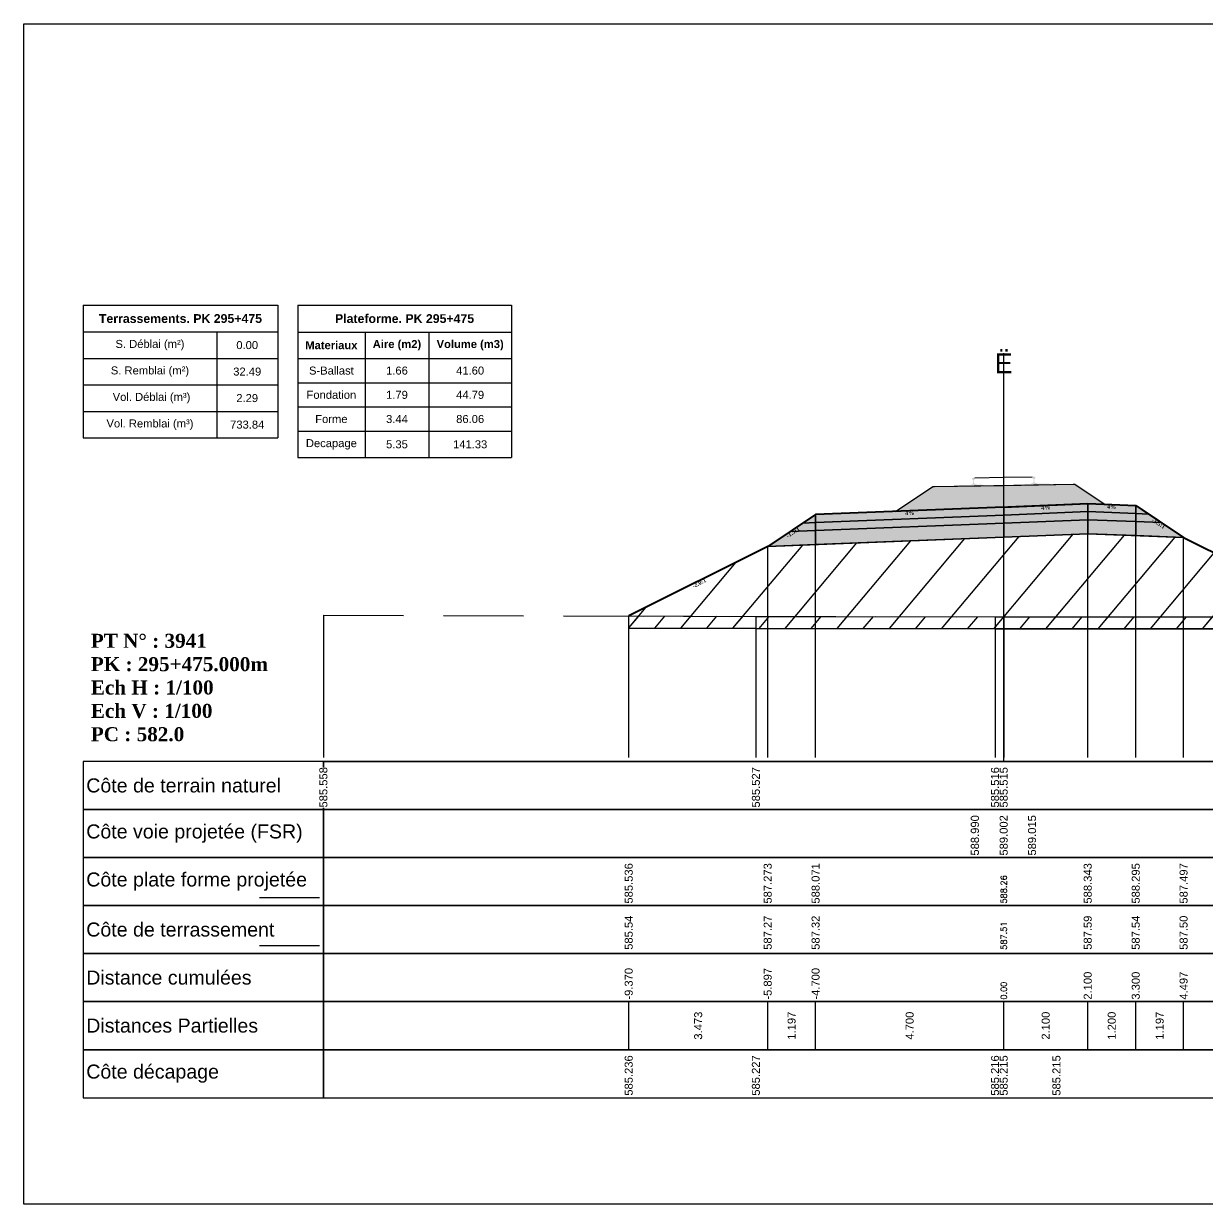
# Model space of a CAD drawing. Header units: millimetres. Extents: x 2762 to 3076, y 916 to 3305.
# Drawn here: x 2873.89 to 2903.47, y 2505.62 to 2535.12 of the extents above; entities that cross this region are included whole.
import ezdxf

# ---------------------------------------------------------------- set-up
doc = ezdxf.new("R2010")
doc.units = ezdxf.units.MM
doc.header["$LTSCALE"] = 2
doc.linetypes.add('CACHE', pattern=[9.525, 6.35, -3.175])
doc.linetypes.add('DASHED', pattern=[0.75, 0.5, -0.25])
for name, color, linetype in [('C-ANNO-TABL', 1, 'Continuous'), ('C-ANNO-TABL-TEXT', 150, 'Continuous'), ('C-ANNO-TABL-TITL', 150, 'Continuous'), ('C-ANNO-TABL-TTBL', 5, 'Continuous'), ('C-ROAD-CORR', 5, 'Continuous'), ('C-ROAD-SCTN', 7, 'Continuous')]:
    doc.layers.add(name, color=color, linetype=linetype)
doc.styles.add('ARIAL', font='arial.ttf')
doc.styles.add('C3D_Etiquette', font='romans.shx')
doc.styles.add('C3D_Profil_Travers', font='romans.shx')
doc.styles.get("Standard").update_dxf_attribs({"font": 'arial.ttf'})

msp = doc.modelspace()

# ---------------------------------------------------------------- hatches: boundary and pattern name
at = {"linetype": 'Continuous', "lineweight": -3}
h = msp.add_hatch(dxfattribs=at)
h.set_pattern_fill('GRAVEL', color=252, scale=0.009, style=0)
h.set_pattern_definition([(228.0128, (2895.843941, 2523.163253), (-1.8288, -2.0574), [0.030755, -3.0447435]), (184.96974, (2895.823367, 2523.140393), (2.743199999, 0.228600013), [0.0527764, -5.2248644]), (132.51045, (2895.77079, 2523.13582), (2.286, -2.5146), [0.0372133, -3.684125]), (267.2737, (2895.681635, 2523.078671), (0.2286, 4.572), [0.0480604, -4.7579794]), (292.83365, (2895.679349, 2523.030665), (-1.143, 2.7432), [0.047127, -4.6655827]), (357.2737, (2895.697637, 2522.987231), (-4.572, 0.2286), [0.0480604, -4.7579794]), (37.69424, (2895.7456434, 2522.9849446), (-2.9718, -2.286), [0.0635574, -6.2921804]), (72.25533, (2895.795935, 2523.023807), (1.6002, 5.0292), [0.0600048, -5.940473]), (121.42957, (2895.814223, 2523.080957), (-1.8288, 2.9718), [0.048223, -4.774099]), (175.23636, (2895.789077, 2523.122105), (2.5146, -0.2286), [0.055054, -2.697654]), (222.39744, (2895.7342134, 2523.1266766), (-2.7432, -2.5146), [0.071197, -7.0485095]), (138.81407, (2895.90795, 2523.076385), (-1.6002, 1.3716), [0.0243004, -2.405751]), (171.46923, (2895.889661, 2523.092387), (2.9718, -0.4572), [0.0462314, -4.5769175]), (225, (2895.84394, 2523.09924), (-3e-17, -0.2286), [0.032329, -0.29096]), (203.1986, (2895.82794, 2523.126677), (1.143, 0.4572), [0.01741, -1.723556]), (291.8014, (2895.811937, 2523.11982), (-0.2286, 0.6858), [0.024621, -1.206428]), (30.9638, (2895.82108, 2523.09696), (0.6858, 0.4572), [0.039989, -1.292967]), (161.565, (2895.85537, 2523.11753), (0.4572, -0.2286), [0.028916, -0.693981]), (16.38954, (2895.67935, 2523.119819), (2.286, 0.6858), [0.040508, -4.0102944]), (70.34618, (2895.718211, 2523.131249), (-0.9144, -2.5146), [0.033984, -3.3643994]), (293.1986, (2895.85537, 2523.163253), (-0.4572, 1.143), [0.034819, -1.7061465]), (343.61046, (2895.869087, 2523.131249), (-2.286, 0.6858), [0.040508, -4.0102944]), (339.44395, (2895.67935, 2522.978087), (-1.143, 0.4572), [0.039063, -1.914096]), (294.77514, (2895.715925, 2522.96437), (-1.143, 2.5146), [0.0327305, -3.2403234]), (66.8014, (2895.857657, 2522.934653), (0.4572, 1.143), [0.034819, -1.7061465]), (17.35402, (2895.871373, 2522.966657), (-2.9718, -0.9144), [0.0383204, -3.793714]), (69.44395, (2895.745643, 2522.934653), (-0.4572, -1.143), [0.0195316, -1.933628]), (101.3099, (2895.84394, 2522.934653), (-0.2286, 0.9144), [0.011656, -1.1539795]), (165.9638, (2895.841655, 2522.94608), (0.6858, -0.2286), [0.047127, -0.895415]), (186.009, (2895.795935, 2522.957513), (2.286, 0.2286), [0.043674, -4.323723]), (303.69, (2895.82108, 2523.076385), (-0.2286, 0.4572), [0.032969, -0.79126]), (353.15723, (2895.839369, 2523.048953), (3.8862, -0.4572), [0.05756, -5.698441]), (60.9454, (2895.89652, 2523.042095), (-0.9144, -1.6002), [0.023536, -2.330045]), (90, (2895.90795, 2523.06267), (-0.2286, 0.2286), [0.013716, -0.214884]), (120.25644, (2895.791363, 2522.96437), (0.9144, -1.6002), [0.031758, -3.1440547]), (48.0128, (2895.775361, 2522.991803), (1.8288, 2.0574), [0.06151, -3.0139886]), (0, (2895.8165, 2523.03752), (0.2286, 0.2286), [0.059436, -0.169164]), (325.30485, (2895.875945, 2523.037523), (2.286, -1.6002), [0.036145, -3.5783385]), (254.0546, (2895.905663, 2523.01695), (-0.2286, -0.9144), [0.033285, -1.6309485]), (207.64598, (2895.896519, 2522.984945), (-4.3434, -2.286), [0.054193, -5.365122]), (175.42608, (2895.848513, 2522.959799), (-2.9718, 0.2286), [0.0573327, -5.675926])])
h.paths.add_polyline_path([(2895.679, 2522.935), (2896.608, 2523.554), (2896.652, 2523.554), (2900.114, 2523.614), (2900.158, 2523.614), (2900.916, 2523.109), (2900.48, 2523.127)])
msp.add_hatch(color=254, dxfattribs=at).paths.add_polyline_path([(2897.169, 2523.382), (2897.166, 2523.566), (2897.28, 2523.59), (2897.628, 2523.596), (2897.628, 2523.601), (2897.554, 2523.6), (2897.554, 2523.609), (2897.555, 2523.611), (2897.556, 2523.611), (2897.558, 2523.612), (2897.578, 2523.614), (2897.581, 2523.614), (2897.584, 2523.616), (2897.612, 2523.626), (2897.614, 2523.628), (2897.615, 2523.629), (2897.616, 2523.63), (2897.617, 2523.635), (2897.618, 2523.642), (2897.619, 2523.651), (2897.62, 2523.661), (2897.62, 2523.685), (2897.619, 2523.701), (2897.618, 2523.707), (2897.617, 2523.713), (2897.616, 2523.718), (2897.616, 2523.72), (2897.615, 2523.723), (2897.614, 2523.725), (2897.613, 2523.726), (2897.612, 2523.727), (2897.61, 2523.728), (2897.595, 2523.734), (2897.592, 2523.735), (2897.592, 2523.736), (2897.591, 2523.738), (2897.591, 2523.74), (2897.591, 2523.758), (2897.591, 2523.763), (2897.592, 2523.765), (2897.594, 2523.767), (2897.596, 2523.769), (2897.599, 2523.77), (2897.6, 2523.771), (2897.604, 2523.771), (2897.608, 2523.772), (2897.611, 2523.772), (2897.615, 2523.773), (2897.62, 2523.773), (2897.623, 2523.773), (2897.626, 2523.773), (2897.63, 2523.773), (2897.633, 2523.773), (2897.637, 2523.773), (2897.642, 2523.773), (2897.645, 2523.773), (2897.649, 2523.772), (2897.653, 2523.771), (2897.654, 2523.771), (2897.656, 2523.77), (2897.659, 2523.768), (2897.661, 2523.766), (2897.662, 2523.764), (2897.663, 2523.759), (2897.663, 2523.741), (2897.663, 2523.739), (2897.662, 2523.737), (2897.662, 2523.736), (2897.659, 2523.735), (2897.644, 2523.729), (2897.643, 2523.728), (2897.641, 2523.727), (2897.64, 2523.725), (2897.64, 2523.724), (2897.639, 2523.72), (2897.638, 2523.718), (2897.638, 2523.714), (2897.637, 2523.708), (2897.637, 2523.701), (2897.636, 2523.685), (2897.637, 2523.662), (2897.638, 2523.651), (2897.639, 2523.642), (2897.641, 2523.635), (2897.642, 2523.631), (2897.642, 2523.629), (2897.644, 2523.628), (2897.646, 2523.627), (2897.674, 2523.617), (2897.677, 2523.616), (2897.681, 2523.616), (2897.701, 2523.614), (2897.702, 2523.614), (2897.703, 2523.613), (2897.704, 2523.612), (2897.704, 2523.602), (2897.63, 2523.601), (2897.63, 2523.596), (2897.834, 2523.599), (2897.966, 2523.571), (2898.8, 2523.585), (2898.931, 2523.618), (2899.135, 2523.622), (2899.135, 2523.627), (2899.061, 2523.626), (2899.061, 2523.636), (2899.062, 2523.637), (2899.063, 2523.638), (2899.064, 2523.638), (2899.084, 2523.64), (2899.088, 2523.64), (2899.091, 2523.642), (2899.119, 2523.653), (2899.121, 2523.654), (2899.122, 2523.655), (2899.123, 2523.657), (2899.124, 2523.661), (2899.125, 2523.668), (2899.126, 2523.677), (2899.127, 2523.688), (2899.126, 2523.711), (2899.125, 2523.727), (2899.125, 2523.734), (2899.124, 2523.74), (2899.123, 2523.744), (2899.123, 2523.746), (2899.122, 2523.749), (2899.121, 2523.751), (2899.12, 2523.752), (2899.118, 2523.754), (2899.117, 2523.754), (2899.102, 2523.76), (2899.099, 2523.761), (2899.098, 2523.762), (2899.098, 2523.764), (2899.098, 2523.766), (2899.097, 2523.784), (2899.098, 2523.789), (2899.099, 2523.791), (2899.101, 2523.793), (2899.103, 2523.795), (2899.106, 2523.796), (2899.107, 2523.797), (2899.11, 2523.798), (2899.114, 2523.798), (2899.118, 2523.799), (2899.122, 2523.799), (2899.127, 2523.799), (2899.13, 2523.799), (2899.133, 2523.799), (2899.136, 2523.799), (2899.14, 2523.799), (2899.144, 2523.799), (2899.149, 2523.799), (2899.152, 2523.799), (2899.156, 2523.798), (2899.16, 2523.798), (2899.161, 2523.797), (2899.163, 2523.796), (2899.165, 2523.794), (2899.168, 2523.792), (2899.169, 2523.79), (2899.169, 2523.786), (2899.17, 2523.768), (2899.17, 2523.765), (2899.169, 2523.763), (2899.169, 2523.763), (2899.166, 2523.761), (2899.151, 2523.755), (2899.149, 2523.754), (2899.148, 2523.753), (2899.147, 2523.751), (2899.146, 2523.75), (2899.146, 2523.746), (2899.145, 2523.744), (2899.144, 2523.74), (2899.144, 2523.734), (2899.143, 2523.727), (2899.143, 2523.712), (2899.143, 2523.688), (2899.145, 2523.677), (2899.146, 2523.668), (2899.147, 2523.661), (2899.148, 2523.657), (2899.149, 2523.656), (2899.15, 2523.655), (2899.153, 2523.653), (2899.181, 2523.643), (2899.184, 2523.642), (2899.187, 2523.642), (2899.207, 2523.641), (2899.209, 2523.64), (2899.21, 2523.639), (2899.211, 2523.638), (2899.211, 2523.629), (2899.137, 2523.627), (2899.137, 2523.622), (2899.485, 2523.628), (2899.6, 2523.609), (2899.604, 2523.424)])
h = msp.add_hatch(color=11, dxfattribs=at)
h.paths.add_polyline_path([(2901.68, 2522.879), (2901.68, 2523.079), (2901.999, 2522.866)])
h.paths.add_polyline_path([(2900.48, 2522.927), (2900.48, 2523.127), (2901.68, 2523.079), (2901.68, 2522.879)])
h.paths.add_polyline_path([(2898.38, 2522.843), (2898.38, 2523.043), (2900.48, 2523.127), (2900.48, 2522.927)])
h.paths.add_polyline_path([(2893.68, 2522.655), (2893.68, 2522.855), (2898.38, 2523.043), (2898.38, 2522.843)])
h.paths.add_polyline_path([(2893.36, 2522.642), (2893.68, 2522.855), (2893.68, 2522.655)])
h = msp.add_hatch(color=83, dxfattribs=at)
h.paths.add_polyline_path([(2901.68, 2522.329), (2901.68, 2522.679), (2902.318, 2522.653), (2902.876, 2522.281)])
h.paths.add_polyline_path([(2900.48, 2522.377), (2900.48, 2522.727), (2901.68, 2522.679), (2901.68, 2522.329)])
h.paths.add_polyline_path([(2898.38, 2522.293), (2898.38, 2522.643), (2900.48, 2522.727), (2900.48, 2522.377)])
h.paths.add_polyline_path([(2893.68, 2522.105), (2893.68, 2522.455), (2898.38, 2522.643), (2898.38, 2522.293)])
h.paths.add_polyline_path([(2892.483, 2522.057), (2893.041, 2522.429), (2893.68, 2522.455), (2893.68, 2522.105)])
h = msp.add_hatch(color=30, dxfattribs=at)
h.paths.add_polyline_path([(2901.68, 2522.679), (2901.68, 2522.879), (2901.999, 2522.866), (2902.318, 2522.653)])
h.paths.add_polyline_path([(2900.48, 2522.727), (2900.48, 2522.927), (2901.68, 2522.879), (2901.68, 2522.679)])
h.paths.add_polyline_path([(2898.38, 2522.643), (2898.38, 2522.843), (2900.48, 2522.927), (2900.48, 2522.727)])
h.paths.add_polyline_path([(2893.68, 2522.455), (2893.68, 2522.655), (2898.38, 2522.843), (2898.38, 2522.643)])
h.paths.add_polyline_path([(2893.041, 2522.429), (2893.36, 2522.642), (2893.68, 2522.655), (2893.68, 2522.455)])
h = msp.add_hatch(dxfattribs=at)
h.set_pattern_fill('_U', color=3, angle=50, style=0, pattern_type=0)
h.set_pattern_definition([(50, (2889.0098, 2520.0203), (-0.766044, 0.64279), [])])
h.paths.add_polyline_path([(2889.01, 2520.02), (2889.01, 2520.32), (2892.483, 2522.057), (2900.48, 2522.377), (2902.876, 2522.281), (2906.848, 2520.295), (2906.848, 2519.995), (2898.163, 2519.999), (2892.188, 2520.011)])
h = msp.add_hatch(dxfattribs=at)
h.set_pattern_fill('_U', color=150, scale=0.5, angle=50, style=0, pattern_type=0)
h.set_pattern_definition([(50, (2889.00977, 2520.02026), (-0.383022, 0.321394), [])])
h.paths.add_polyline_path([(2889.01, 2520.02), (2889.01, 2520.32), (2892.188, 2520.311), (2898.163, 2520.299), (2906.848, 2520.295), (2906.848, 2519.995), (2898.163, 2519.999), (2892.188, 2520.011)])

# ---------------------------------------------------------------- linework, layer by layer
at = {"color": 7, "linetype": 'Continuous', "lineweight": -3}
for p, q in [((2898.38, 2516.684), (2898.38, 2526.884)), ((2881.379, 2516.684), (2915.381, 2516.684)), ((2889.01, 2509.484), (2889.01, 2510.684)), ((2892.483, 2509.484), (2892.483, 2510.684)), ((2892.483, 2509.484), (2892.483, 2510.684)), ((2893.68, 2509.484), (2893.68, 2510.684)), ((2893.68, 2509.484), (2893.68, 2510.684)), ((2898.38, 2509.484), (2898.38, 2510.684)), ((2898.38, 2509.484), (2898.38, 2510.684)), ((2900.48, 2509.484), (2900.48, 2510.684)), ((2900.48, 2509.484), (2900.48, 2510.684)), ((2901.68, 2509.484), (2901.68, 2510.684)), ((2901.68, 2509.484), (2901.68, 2510.684)), ((2902.876, 2509.484), (2902.876, 2510.684)), ((2902.876, 2509.484), (2902.876, 2510.684))]:
    msp.add_line(p, q, dxfattribs=at)
at = {"color": 251, "linetype": 'Continuous', "lineweight": -3}
for p, q in [((2896.652, 2523.554), (2900.114, 2523.614)), ((2900.114, 2523.614), (2900.158, 2523.614)), ((2900.158, 2523.614), (2900.916, 2523.109)), ((2895.679, 2522.935), (2896.608, 2523.554)), ((2896.608, 2523.554), (2896.652, 2523.554)), ((2893.68, 2522.855), (2898.38, 2523.043)), ((2900.48, 2523.127), (2895.679, 2522.935)), ((2898.38, 2523.043), (2900.48, 2523.127)), ((2898.38, 2522.843), (2898.38, 2523.043)), ((2898.38, 2523.043), (2898.38, 2522.843)), ((2900.916, 2523.109), (2900.48, 2523.127)), ((2900.48, 2522.927), (2900.48, 2523.127)), ((2900.48, 2523.127), (2901.68, 2523.079)), ((2900.48, 2523.127), (2900.48, 2522.927)), ((2901.68, 2522.879), (2901.68, 2523.079)), ((2901.68, 2523.079), (2901.999, 2522.866)), ((2901.68, 2523.079), (2901.68, 2522.879)), ((2893.36, 2522.642), (2893.68, 2522.855)), ((2893.68, 2522.655), (2893.68, 2522.855)), ((2893.68, 2522.855), (2893.68, 2522.655)), ((2898.38, 2522.843), (2893.68, 2522.655)), ((2900.48, 2522.927), (2898.38, 2522.843)), ((2901.68, 2522.879), (2900.48, 2522.927)), ((2901.999, 2522.866), (2901.68, 2522.879)), ((2893.68, 2522.655), (2893.36, 2522.642))]:
    msp.add_line(p, q, dxfattribs=at)
at = {"color": 53, "linetype": 'Continuous', "lineweight": -3}
for p, q in [((2893.68, 2522.655), (2898.38, 2522.843)), ((2898.38, 2522.843), (2900.48, 2522.927)), ((2898.38, 2522.643), (2898.38, 2522.843)), ((2898.38, 2522.843), (2898.38, 2522.643)), ((2900.48, 2522.727), (2898.38, 2522.643)), ((2898.38, 2522.643), (2900.48, 2522.727)), ((2900.48, 2522.727), (2900.48, 2522.927)), ((2900.48, 2522.927), (2901.68, 2522.879)), ((2900.48, 2522.927), (2900.48, 2522.727)), ((2901.68, 2522.679), (2900.48, 2522.727)), ((2900.48, 2522.377), (2900.48, 2522.727)), ((2900.48, 2522.727), (2901.68, 2522.679)), ((2900.48, 2522.727), (2900.48, 2522.377)), ((2901.68, 2522.679), (2901.68, 2522.879)), ((2901.68, 2522.879), (2901.999, 2522.866)), ((2901.68, 2522.879), (2901.68, 2522.679)), ((2901.999, 2522.866), (2902.318, 2522.653)), ((2892.483, 2522.057), (2893.041, 2522.429)), ((2893.041, 2522.429), (2893.36, 2522.642)), ((2893.68, 2522.455), (2893.041, 2522.429)), ((2893.041, 2522.429), (2893.68, 2522.455)), ((2893.36, 2522.642), (2893.68, 2522.655)), ((2893.68, 2522.455), (2893.68, 2522.655)), ((2893.68, 2522.655), (2893.68, 2522.455)), ((2898.38, 2522.643), (2893.68, 2522.455)), ((2893.68, 2522.455), (2898.38, 2522.643)), ((2893.68, 2522.105), (2893.68, 2522.455)), ((2893.68, 2522.455), (2893.68, 2522.105)), ((2898.38, 2522.293), (2898.38, 2522.643)), ((2898.38, 2522.643), (2898.38, 2522.293)), ((2902.318, 2522.653), (2901.68, 2522.679)), ((2901.68, 2522.329), (2901.68, 2522.679)), ((2901.68, 2522.679), (2902.318, 2522.653)), ((2901.68, 2522.679), (2901.68, 2522.329)), ((2902.318, 2522.653), (2902.876, 2522.281)), ((2898.38, 2522.293), (2893.68, 2522.105)), ((2900.48, 2522.377), (2898.38, 2522.293)), ((2901.68, 2522.329), (2900.48, 2522.377)), ((2902.876, 2522.281), (2901.68, 2522.329)), ((2893.68, 2522.105), (2892.483, 2522.057))]:
    msp.add_line(p, q, dxfattribs=at)
at = {"color": 253, "linetype": 'Continuous', "lineweight": -3}
for p, q in [((2892.483, 2522.057), (2900.48, 2522.377)), ((2900.48, 2522.377), (2902.876, 2522.281)), ((2902.876, 2522.281), (2906.848, 2520.295)), ((2889.01, 2520.32), (2892.483, 2522.057)), ((2889.01, 2520.02), (2889.01, 2520.32)), ((2889.01, 2520.32), (2892.188, 2520.311)), ((2889.01, 2520.02), (2889.01, 2520.32)), ((2892.188, 2520.311), (2898.163, 2520.299)), ((2898.163, 2520.299), (2906.848, 2520.295)), ((2892.188, 2520.011), (2889.01, 2520.02)), ((2892.188, 2520.011), (2889.01, 2520.02)), ((2898.163, 2519.999), (2892.188, 2520.011)), ((2898.163, 2519.999), (2892.188, 2520.011)), ((2906.848, 2519.995), (2898.163, 2519.999)), ((2906.848, 2519.995), (2898.163, 2519.999))]:
    msp.add_line(p, q, dxfattribs=at)
at = {"color": 8, "linetype": 'CACHE', "lineweight": -3}
for p, q in [((2898.38, 2516.784), (2898.38, 2522.293)), ((2898.38, 2516.784), (2898.38, 2522.293)), ((2900.48, 2516.784), (2900.48, 2522.377)), ((2901.68, 2516.784), (2901.68, 2522.329)), ((2902.876, 2516.784), (2902.876, 2522.281)), ((2892.483, 2516.784), (2892.483, 2522.057)), ((2893.68, 2516.784), (2893.68, 2522.105)), ((2889.01, 2516.784), (2889.01, 2520.32))]:
    msp.add_line(p, q, dxfattribs=at)
at = {"color": 105, "linetype": 'DASHED', "lineweight": -3, "ltscale": 2}
for p, q in [((2881.38, 2520.342), (2892.188, 2520.311)), ((2892.188, 2520.311), (2898.163, 2520.299)), ((2898.163, 2520.299), (2898.38, 2520.299)), ((2898.38, 2520.299), (2915.38, 2520.291))]:
    msp.add_line(p, q, dxfattribs=at)
at = {"color": 98, "linetype": 'CACHE', "lineweight": -3}
for p, q in [((2881.38, 2520.342), (2881.38, 2516.784)), ((2892.188, 2520.311), (2892.188, 2516.784)), ((2898.163, 2520.299), (2898.163, 2516.784)), ((2898.38, 2520.299), (2898.38, 2516.784))]:
    msp.add_line(p, q, dxfattribs=at)
at = {"color": 6, "linetype": 'Continuous', "lineweight": -3}
for p, q in [((2889.01, 2520.02), (2892.188, 2520.011)), ((2892.188, 2520.011), (2898.163, 2519.999)), ((2898.163, 2519.999), (2898.38, 2519.999)), ((2898.38, 2519.999), (2899.699, 2519.999)), ((2899.699, 2519.999), (2906.848, 2519.995))]:
    msp.add_line(p, q, dxfattribs=at)
at = {"color": 154, "linetype": 'Continuous', "lineweight": -3}
msp.add_line((2879.779, 2513.284), (2881.279, 2513.284), dxfattribs=at)
at = {"color": 1, "linetype": 'Continuous', "lineweight": -3}
msp.add_line((2879.779, 2512.084), (2881.279, 2512.084), dxfattribs=at)
at = {"color": 7, "linetype": 'Continuous', "lineweight": -3}
for points in [[(2881.379, 2515.484), (2881.379, 2516.684), (2875.379, 2516.684), (2875.379, 2515.484)], [(2881.379, 2515.484), (2915.381, 2515.484), (2915.381, 2516.684), (2881.379, 2516.684)], [(2881.379, 2514.284), (2881.379, 2515.484), (2875.379, 2515.484), (2875.379, 2514.284)], [(2881.379, 2514.284), (2915.381, 2514.284), (2915.381, 2515.484), (2881.379, 2515.484)], [(2881.379, 2513.084), (2881.379, 2514.284), (2875.379, 2514.284), (2875.379, 2513.084)], [(2881.379, 2513.084), (2915.381, 2513.084), (2915.381, 2514.284), (2881.379, 2514.284)], [(2881.379, 2511.884), (2881.379, 2513.084), (2875.379, 2513.084), (2875.379, 2511.884)], [(2881.379, 2511.884), (2915.381, 2511.884), (2915.381, 2513.084), (2881.379, 2513.084)], [(2881.379, 2510.684), (2881.379, 2511.884), (2875.379, 2511.884), (2875.379, 2510.684)], [(2881.379, 2510.684), (2915.381, 2510.684), (2915.381, 2511.884), (2881.379, 2511.884)], [(2881.379, 2509.484), (2881.379, 2510.684), (2875.379, 2510.684), (2875.379, 2509.484)], [(2881.379, 2509.484), (2915.381, 2509.484), (2915.381, 2510.684), (2881.379, 2510.684)], [(2881.379, 2508.284), (2881.379, 2509.484), (2875.379, 2509.484), (2875.379, 2508.284)], [(2881.379, 2508.284), (2915.381, 2508.284), (2915.381, 2509.484), (2881.379, 2509.484)]]:
    msp.add_3dface(points, dxfattribs=at)
at = {"layer": 'C-ANNO-TABL', "color": 7, "linetype": 'Continuous', "lineweight": -3}
for p, q in [((2875.379, 2527.419), (2878.714, 2527.419)), ((2878.714, 2527.419), (2880.238, 2527.419)), ((2878.714, 2527.419), (2878.714, 2526.757)), ((2880.738, 2527.416), (2882.42, 2527.416)), ((2882.42, 2527.416), (2884.016, 2527.416)), ((2882.42, 2527.416), (2882.42, 2526.754)), ((2884.016, 2527.416), (2886.078, 2527.416)), ((2884.016, 2527.416), (2884.016, 2526.754)), ((2875.379, 2526.757), (2878.714, 2526.757)), ((2878.714, 2526.757), (2880.238, 2526.757)), ((2878.714, 2526.757), (2878.714, 2526.095)), ((2880.738, 2526.754), (2882.42, 2526.754)), ((2882.42, 2526.754), (2884.016, 2526.754)), ((2882.42, 2526.754), (2882.42, 2526.147)), ((2884.016, 2526.754), (2886.078, 2526.754)), ((2884.016, 2526.754), (2884.016, 2526.147)), ((2875.379, 2526.095), (2878.714, 2526.095)), ((2878.714, 2526.095), (2880.238, 2526.095)), ((2878.714, 2526.095), (2878.714, 2525.432)), ((2880.738, 2526.147), (2882.42, 2526.147)), ((2882.42, 2526.147), (2884.016, 2526.147)), ((2882.42, 2526.147), (2882.42, 2525.543)), ((2884.016, 2526.147), (2886.078, 2526.147)), ((2884.016, 2526.147), (2884.016, 2525.543)), ((2875.379, 2525.432), (2878.714, 2525.432)), ((2878.714, 2525.432), (2880.238, 2525.432)), ((2878.714, 2525.432), (2878.714, 2524.77)), ((2880.738, 2525.543), (2882.42, 2525.543)), ((2882.42, 2525.543), (2884.016, 2525.543)), ((2882.42, 2525.543), (2882.42, 2524.939)), ((2884.016, 2525.543), (2886.078, 2525.543)), ((2884.016, 2525.543), (2884.016, 2524.939)), ((2880.738, 2524.939), (2882.42, 2524.939)), ((2882.42, 2524.939), (2884.016, 2524.939)), ((2882.42, 2524.939), (2882.42, 2524.28)), ((2884.016, 2524.939), (2886.078, 2524.939)), ((2884.016, 2524.939), (2884.016, 2524.28))]:
    msp.add_line(p, q, dxfattribs=at)
at = {"layer": 'C-ANNO-TABL-TTBL', "color": 7, "linetype": 'Continuous', "lineweight": -3}
for p, q in [((2875.379, 2528.084), (2880.238, 2528.084)), ((2875.379, 2528.084), (2875.379, 2527.419)), ((2880.238, 2528.084), (2880.238, 2527.419)), ((2880.738, 2528.084), (2886.078, 2528.084)), ((2880.738, 2528.084), (2880.738, 2527.416)), ((2886.078, 2528.084), (2886.078, 2527.416)), ((2875.379, 2527.419), (2875.379, 2526.757)), ((2880.238, 2527.419), (2880.238, 2526.757)), ((2880.738, 2527.416), (2880.738, 2526.754)), ((2886.078, 2527.416), (2886.078, 2526.754)), ((2875.379, 2526.757), (2875.379, 2526.095)), ((2880.238, 2526.757), (2880.238, 2526.095)), ((2880.738, 2526.754), (2880.738, 2526.147)), ((2886.078, 2526.754), (2886.078, 2526.147)), ((2875.379, 2526.095), (2875.379, 2525.432)), ((2880.238, 2526.095), (2880.238, 2525.432)), ((2880.738, 2526.147), (2880.738, 2525.543)), ((2886.078, 2526.147), (2886.078, 2525.543)), ((2875.379, 2525.432), (2875.379, 2524.77)), ((2880.238, 2525.432), (2880.238, 2524.77)), ((2880.738, 2525.543), (2880.738, 2524.939)), ((2886.078, 2525.543), (2886.078, 2524.939)), ((2880.738, 2524.939), (2880.738, 2524.28)), ((2886.078, 2524.939), (2886.078, 2524.28)), ((2875.379, 2524.77), (2878.714, 2524.77)), ((2878.714, 2524.77), (2880.238, 2524.77)), ((2880.738, 2524.28), (2882.42, 2524.28)), ((2882.42, 2524.28), (2884.016, 2524.28)), ((2884.016, 2524.28), (2886.078, 2524.28))]:
    msp.add_line(p, q, dxfattribs=at)
at = {"layer": 'C-ROAD-CORR', "color": 1, "linetype": 'Continuous', "lineweight": 40}
for p, q in [((2898.38, 2523.043), (2893.68, 2522.855)), ((2898.38, 2523.043), (2900.48, 2523.127)), ((2900.48, 2523.127), (2901.68, 2523.079)), ((2901.68, 2523.079), (2902.876, 2522.281)), ((2893.68, 2522.855), (2892.483, 2522.057)), ((2902.876, 2522.281), (2906.848, 2520.295)), ((2892.483, 2522.057), (2889.01, 2520.32))]:
    msp.add_line(p, q, dxfattribs=at)
at = {"layer": 'C-ROAD-CORR', "color": 102, "linetype": 'Continuous', "lineweight": -3, "ltscale": 0.5}
for p, q in [((2898.38, 2522.293), (2893.68, 2522.105)), ((2898.38, 2522.293), (2900.48, 2522.377)), ((2900.48, 2522.377), (2901.68, 2522.329)), ((2901.68, 2522.329), (2902.876, 2522.281)), ((2893.68, 2522.105), (2892.483, 2522.057))]:
    msp.add_line(p, q, dxfattribs=at)
at = {"layer": 'C-ROAD-SCTN', "color": 154, "linetype": 'Continuous', "lineweight": -3}
for p, q in [((2897.657, 2523.774), (2897.662, 2523.774)), ((2897.662, 2523.774), (2898.38, 2523.786)), ((2898.38, 2523.786), (2899.088, 2523.799)), ((2893.68, 2522.855), (2898.38, 2523.043)), ((2898.38, 2523.043), (2900.48, 2523.127)), ((2900.48, 2523.127), (2901.68, 2523.079)), ((2901.68, 2523.079), (2902.876, 2522.281)), ((2892.483, 2522.057), (2893.68, 2522.855)), ((2902.876, 2522.281), (2906.848, 2520.295)), ((2889.01, 2520.32), (2892.483, 2522.057))]:
    msp.add_line(p, q, dxfattribs=at)
at = {"layer": 'C-ROAD-SCTN', "color": 140, "linetype": 'Continuous', "lineweight": -3}
for p, q in [((2898.38, 2523.584), (2900.114, 2523.614)), ((2900.114, 2523.614), (2900.158, 2523.614)), ((2900.158, 2523.614), (2900.916, 2523.109)), ((2895.679, 2522.935), (2896.608, 2523.554)), ((2896.608, 2523.554), (2896.652, 2523.554)), ((2896.652, 2523.554), (2898.38, 2523.584))]:
    msp.add_line(p, q, dxfattribs=at)
at = {"layer": 'C-ROAD-SCTN', "color": 1, "linetype": 'Continuous', "lineweight": -3}
for p, q in [((2893.68, 2522.105), (2898.38, 2522.293)), ((2898.38, 2522.293), (2900.48, 2522.377)), ((2900.48, 2522.377), (2901.68, 2522.329)), ((2901.68, 2522.329), (2902.876, 2522.281)), ((2902.876, 2522.281), (2906.848, 2520.295)), ((2889.01, 2520.32), (2892.483, 2522.057)), ((2892.483, 2522.057), (2893.68, 2522.105))]:
    msp.add_line(p, q, dxfattribs=at)

# ---------------------------------------------------------------- texts
at = {"color": 7, "linetype": 'Continuous', "lineweight": -3}
for s, insert, char_height, attachment_point, style in [('{\\fWingdings|b0|i0|c2|p0;Ë}', (2898.38, 2526.384), 0.5, 8, 'C3D_Profil_Travers'), ('{\\fTimes New Roman|b1|i0|c0|p18;PT N° : 3941\\PPK : 295+475.000m\\PEch H : 1/100\\PEch V : 1/100\\PPC : 582.0}', (2875.568, 2517.184), 0.35, 7, 'C3D_Profil_Travers'), ('{\\fArial|b0|i0|c0|p34;Côte de terrain naturel}', (2875.454, 2516.084), 0.35, 4, 'C3D_Etiquette'), ('{\\fArial|b0|i0|c0|p34;Côte plate forme projetée}', (2875.454, 2513.684), 0.35, 4, 'C3D_Etiquette'), ('{\\fArial|b0|i0|c0|p34;Côte de terrassement}', (2875.454, 2512.484), 0.35, 4, 'C3D_Etiquette'), ('{\\fArial|b0|i0|c0|p34;Distance cumulées}', (2875.454, 2511.284), 0.35, 4, 'C3D_Etiquette'), ('{\\fArial|b0|i0|c0|p34;Distances Partielles}', (2875.454, 2510.084), 0.35, 4, 'C3D_Etiquette'), ('{\\fArial|b0|i0|c0|p34;Côte décapage}', (2875.454, 2508.884), 0.35, 4, 'C3D_Etiquette')]:
    msp.add_mtext(s, dxfattribs=dict(at, insert=insert, char_height=char_height, attachment_point=attachment_point, style=style))
at = {"color": 7, "linetype": 'Continuous', "lineweight": -3, "char_height": 0.1, "attachment_point": 2, "style": 'C3D_Etiquette'}
for s, insert, width, rotation in [('{\\fTimes New Roman|b1|i0|c0|p18;4%}', (2899.43, 2523.081), 0.37094, 2.2906), ('{\\fTimes New Roman|b1|i0|c0|p18;4%}', (2901.079, 2523.099), 0.42071, 357.7094), ('{\\fTimes New Roman|b1|i0|c0|p18;4%}', (2896.03, 2522.945), 0.42071, 2.2906), ('{\\fTimes New Roman|b1|i0|c0|p18;-1.5:1}', (2902.276, 2522.676), 0.34598, 326.3099), ('{\\fTimes New Roman|b1|i0|c0|p18;-1.5:1}', (2893.083, 2522.452), 0.34598, 33.6901), ('{\\fTimes New Roman|b1|i0|c0|p18;-2.0:1}', (2890.748, 2521.185), 0.34598, 26.5651)]:
    msp.add_mtext(s, dxfattribs=dict(at, insert=insert, width=width, rotation=rotation))
at = {"color": 7, "linetype": 'Continuous', "lineweight": -3, "insert": (2875.454, 2514.884), "char_height": 0.35, "attachment_point": 4}
msp.add_mtext('{\\fArial|b0|i0|c0|p34;Côte voie projetée (FSR)}', dxfattribs=at)
at = {"color": 7, "linetype": 'Continuous', "lineweight": -3, "rotation": 90, "style": 'C3D_Profil_Travers'}
for s, insert, char_height, attachment_point in [('588.26', (2898.38, 2513.134), 0.15, 4), ('{\\fArial|b0|i0|c0|p34;585.54}', (2889.01, 2511.979), 0.2, 4), ('{\\fArial|b0|i0|c0|p34;587.27}', (2892.483, 2511.979), 0.2, 4), ('{\\fArial|b0|i0|c0|p34;587.32}', (2893.68, 2511.979), 0.2, 4), ('{\\fArial|b0|i0|c0|p34;587.59}', (2900.48, 2511.979), 0.2, 4), ('{\\fArial|b0|i0|c0|p34;587.54}', (2901.68, 2511.979), 0.2, 4), ('{\\fArial|b0|i0|c0|p34;587.50}', (2902.876, 2511.979), 0.2, 4), ('587.51', (2898.38, 2511.979), 0.15, 4), ('0.00', (2898.38, 2510.734), 0.15, 4), ('{\\fArial|b0|i0|c0|p34;3.473}', (2890.746, 2510.084), 0.2, 5), ('{\\fArial|b0|i0|c0|p34;1.197}', (2893.081, 2510.084), 0.2, 5), ('{\\fArial|b0|i0|c0|p34;4.700}', (2896.03, 2510.084), 0.2, 5), ('{\\fArial|b0|i0|c0|p34;2.100}', (2899.43, 2510.084), 0.2, 5), ('{\\fArial|b0|i0|c0|p34;1.200}', (2901.08, 2510.084), 0.2, 5), ('{\\fArial|b0|i0|c0|p34;1.197}', (2902.278, 2510.084), 0.2, 5)]:
    msp.add_mtext(s, dxfattribs=dict(at, insert=insert, char_height=char_height, attachment_point=attachment_point))
at = {"layer": 'C-ANNO-TABL-TEXT', "color": 7, "linetype": 'Continuous', "lineweight": -3, "char_height": 0.2, "attachment_point": 5, "style": 'ARIAL'}
for s, insert in [('{\\fArial|b0|i0|c0|p34;\\C7;0.00}', (2879.476, 2527.088)), ('{\\fArial|b0|i0|c0|p34;\\C7;S-Ballast}', (2881.579, 2526.451)), ('{\\fArial|b0|i0|c0|p34;\\C7;1.66}', (2883.218, 2526.451)), ('{\\C18;\\c0;41.60}', (2885.047, 2526.451)), ('{\\fArial|b0|i0|c0|p34;\\C7;32.49}', (2879.476, 2526.426)), ('{\\fArial|b0|i0|c0|p34;\\C7;Fondation}', (2881.579, 2525.845)), ('{\\fArial|b0|i0|c0|p34;\\C7;2.29}', (2879.476, 2525.764)), ('{\\fArial|b0|i0|c0|p34;\\C7;1.79}', (2883.218, 2525.845)), ('{\\C18;\\c0;44.79}', (2885.047, 2525.845)), ('{\\fArial|b0|i0|c0|p34;\\C7;733.84}', (2879.476, 2525.101)), ('{\\fArial|b0|i0|c0|p34;\\C7;Forme}', (2881.579, 2525.241)), ('{\\fArial|b0|i0|c0|p34;\\C7;3.44}', (2883.218, 2525.241)), ('{\\C18;\\c0;86.06}', (2885.047, 2525.241)), ('{\\fArial|b0|i0|c0|p34;\\C7;Decapage}', (2881.579, 2524.609)), ('{\\fArial|b0|i0|c0|p34;\\C7;5.35}', (2883.218, 2524.609)), ('{\\C18;\\c0;141.33}', (2885.047, 2524.609))]:
    msp.add_mtext(s, dxfattribs=dict(at, insert=insert))
at = {"layer": 'C-ANNO-TABL-TITL', "color": 7, "linetype": 'Continuous', "lineweight": -3, "attachment_point": 5, "style": 'ARIAL'}
for s, insert, char_height in [('{\\fArial|b1|i0|c0|p34;\\C7;Terrassements. PK 295+475}', (2877.808, 2527.751), 0.22), ('{\\fArial|b1|i0|c0|p34;\\C18;\\c0;Plateforme. PK 295+475}', (2883.408, 2527.75), 0.22), ('{\\fArial|b0|i0|c0|p34;\\C7;S. Déblai (m²) }', (2877.046, 2527.088), 0.2), ('{\\fArial|b1|i0|c0|p34;\\C7;Materiaux   }', (2881.579, 2527.085), 0.2), ('{\\fArial|b1|i0|c0|p34;\\C7;Aire (m2)}', (2883.218, 2527.085), 0.2), ('{\\fArial|b1|i0|c0|p34;\\C7;Volume (m3)}', (2885.047, 2527.085), 0.2), ('{\\fArial|b0|i0|c0|p34;\\C7;S. Remblai (m²) }', (2877.046, 2526.426), 0.2), ('{\\fArial|b0|i0|c0|p34;\\C7; Vol. Déblai (m³) }', (2877.046, 2525.764), 0.2), ('{\\fArial|b0|i0|c0|p34;\\C7;Vol. Remblai (m³)}', (2877.046, 2525.101), 0.2)]:
    msp.add_mtext(s, dxfattribs=dict(at, insert=insert, char_height=char_height))

# ---------------------------------------------------------------- next in the draw order: texts
at = {"color": 7, "linetype": 'Continuous', "lineweight": -3, "char_height": 0.2, "attachment_point": 4, "rotation": 90, "style": 'C3D_Profil_Travers', "bg_fill": 3, "box_fill_scale": 1.000375, "bg_fill_color": 256, "bg_fill_true_color": 13158600, "bg_fill_transparency": 0}
for s, insert, width in [('{\\fArial|b0|i0|c0|p34;585.558}', (2881.38, 2515.534), 0.99595), ('{\\fArial|b0|i0|c0|p34;585.527}', (2892.188, 2515.534), 0.99553), ('{\\fArial|b0|i0|c0|p34;585.516}', (2898.163, 2515.534), 0.99539), ('{\\fArial|b0|i0|c0|p34;588.990}', (2897.657, 2514.334), 0.99484), ('{\\fArial|b0|i0|c0|p34;589.002}', (2898.38, 2514.334), 0.99347), ('{\\fArial|b0|i0|c0|p34;589.015}', (2899.088, 2514.334), 0.99705), ('{\\fArial|b0|i0|c0|p34;585.536}', (2889.01, 2513.134), 0.99539), ('{\\fArial|b0|i0|c0|p34;587.273}', (2892.483, 2513.134), 0.99553), ('{\\fArial|b0|i0|c0|p34;588.071}', (2893.68, 2513.134), 0.95654), ('{\\fArial|b0|i0|c0|p34;588.343}', (2900.48, 2513.134), 0.99553), ('{\\fArial|b0|i0|c0|p34;588.295}', (2901.68, 2513.134), 0.99705), ('{\\fArial|b0|i0|c0|p34;587.497}', (2902.876, 2513.134), 0.99553), ('{\\fArial|b0|i0|c0|p34;\\C256;-9.370}', (2889.01, 2510.734), 0.77769), ('{\\fArial|b0|i0|c0|p34;\\C256;-5.897}', (2892.483, 2510.734), 0.77838), ('{\\fArial|b0|i0|c0|p34;\\C256;-4.700}', (2893.68, 2510.734), 0.77769), ('{\\fArial|b0|i0|c0|p34;\\C256;2.100}', (2900.48, 2510.734), 0.6844), ('{\\fArial|b0|i0|c0|p34;\\C256;3.300}', (2901.68, 2510.734), 0.68082), ('{\\fArial|b0|i0|c0|p34;\\C256;4.497}', (2902.876, 2510.734), 0.68978), ('{\\fArial|b0|i0|c0|p34;585.236}', (2889.01, 2508.334), 0.99539), ('{\\fArial|b0|i0|c0|p34;585.227}', (2892.188, 2508.334), 0.99553), ('{\\fArial|b0|i0|c0|p34;585.216}', (2898.163, 2508.334), 0.99539), ('{\\fArial|b0|i0|c0|p34;585.215}', (2899.699, 2508.334), 0.99705)]:
    msp.add_mtext(s, dxfattribs=dict(at, insert=insert, width=width))

# ---------------------------------------------------------------- next in the draw order: texts
for s, insert, width in [('{\\fArial|b0|i0|c0|p34;585.515}', (2898.38, 2515.534), 0.99705), ('{\\fArial|b0|i0|c0|p34;588.990}', (2897.662, 2514.334), 0.99484), ('{\\fArial|b0|i0|c0|p34;585.215}', (2898.38, 2508.334), 0.99705)]:
    msp.add_mtext(s, dxfattribs=dict(at, insert=insert, width=width))

# ---------------------------------------------------------------- next in the draw order: linework, layer by layer
msp.add_lwpolyline([(2873.89, 2535.12), (2922.89, 2535.12), (2922.89, 2505.62), (2873.89, 2505.62)], close=True)

doc.saveas('drawing.dxf')
